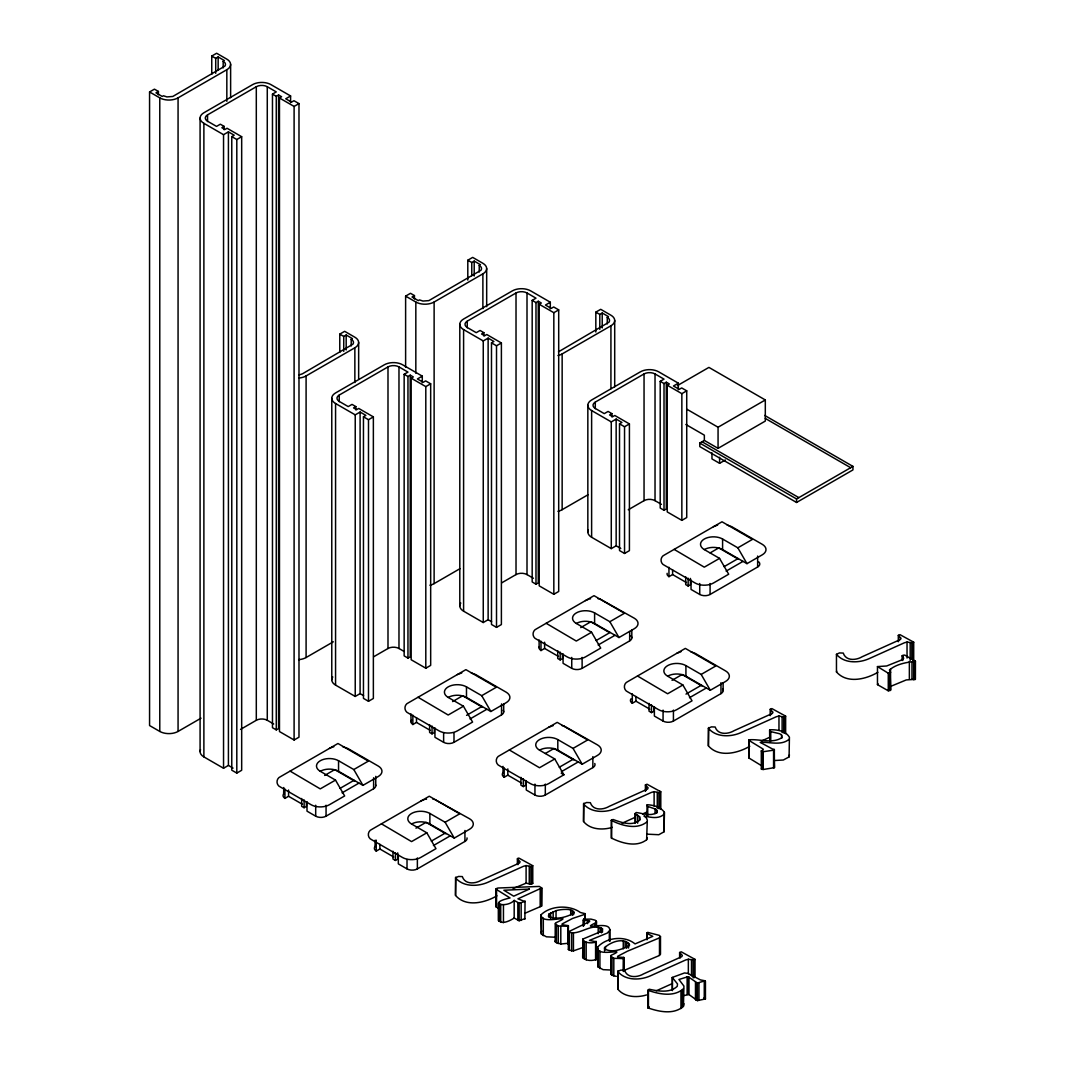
<?xml version="1.0" encoding="UTF-8"?>
<svg xmlns="http://www.w3.org/2000/svg" width="1065" height="1065" viewBox="0 0 1065 1065"><rect width="100%" height="100%" fill="white"/><g stroke="black" fill="none" stroke-linecap="round" stroke-linejoin="round"><path stroke-width="1.5" d="M915.434 661.245C907.7 662.23 896.264 663.801 889.421 670.085L890.606 672.494L888.277 673.2L877.467 666.584L886.666 665.984L900.87 660.287L903.679 658.25L902.175 655.747L903.067 655.228L904.744 655.095L915.434 661.245L915.394 679.337L906.288 679.923L890.54 686.432M646.841 834.148L658.809 834.72L664.081 831.778L664.374 812.315C660.739 806.844 653.324 805.047 647.121 804.727L646.894 815.63M664.081 831.778L664.374 812.315M773.989 760.556L783.347 760.011L789.085 756.895L789.418 737.22C785.717 730.803 777.091 729.592 770.301 729.751L769.609 730.297L769.769 742.425M789.085 756.895L789.418 754.819M672.268 977.444L677.5 983.927L677.247 986.336C669.832 993.365 658.183 991.142 649.171 989.225L647.906 990.25L647.906 1007.849C658.809 1011.737 673.919 1014.985 683.437 1006.305L683.916 986.057L678.938 979.481L688.11 976.685L697.389 983.022L705.11 980.798L700.464 979.907L687.75 973.357L684.502 972.957L672.268 977.444L672.268 990.237M683.437 1006.305L683.916 1003.656M596.506 921.797L596.12 922.61C578.521 931.063 606.957 921.052 609.446 928.534L610.032 930.025L607.33 933.047L589.464 940.395L596.227 941.819L596.227 959.419C592.792 960.989 585.484 961.109 582.701 957.422L582.888 939.05L601.192 931.436L602.497 928.866C591.554 922.01 578.788 936.628 568.351 931.822L589.584 921.598L589.611 920.786L583.474 920.48L583.833 919.202L590.902 919.108L595.175 920.187L596.506 921.797L596.506 926.59M582.701 957.422L582.888 939.05M541.752 887.97L517.936 898.833L524.872 901.536L519.148 903.16L514.182 900.418C506.514 908.605 485.893 903.28 510.042 897.955L495.851 889.102L497.834 888.024L539.289 886.439L541.752 887.97L541.579 906.089L525.072 913.198M514.182 900.418L514.182 918.017L519.148 920.759L525.058 918.589M646.801 805.22L647.72 806.445L655.082 808.934L656.692 810.106L657.145 812.249C651.088 816.828 642.927 813.301 636.218 812.528L635.033 813.62L639.559 816.695L639.985 819.93C632.384 826.653 621.321 822.446 613.081 819.504L611.23 820.356L611.23 837.955C621.587 843.161 636.444 847.673 646.628 839.752L647.307 820.196L646.455 817.987L643.939 815.95C650.409 817.334 658.756 819.384 664.081 814.179M646.628 839.752L647.307 837.796M761.768 765.841L748.828 757.934L749.001 739.816C759.598 738.804 772.258 744.009 781.883 737.659L781.617 735.116L779.82 733.785L770.687 731.602L769.609 730.297M748.828 757.934L749.001 739.816M496.929 895.825C484.855 902.88 465.991 907.486 455.527 895.425L455.527 877.826L458.536 876.442L462.316 876.588C464.979 884.709 475.163 883.91 481.22 880.249L519.547 862.983L520.079 861.771L517.377 858.843L519.001 858.15L532.766 865.699L532.766 883.298L530.876 884.163L526.097 883.178L513.117 888.543M455.527 895.425L455.833 877.107M612.295 827.359C602.803 830.247 590.21 829.795 583.553 821.514L583.553 803.915L586.562 802.517L590.343 802.677C593.005 810.798 603.189 809.999 609.247 806.338L647.573 789.059L648.106 787.86L645.403 784.932L647.027 784.226L660.793 791.774L660.793 809.373M583.553 821.514L583.86 803.196M749.8 746.259C737.726 753.314 718.848 757.921 708.398 745.859L708.398 728.26L711.407 726.876L715.187 727.022C717.837 735.143 728.034 734.344 734.091 730.683L772.405 713.417L772.95 712.205L770.235 709.277L771.859 708.584L785.637 716.133L785.637 733.732M708.398 745.859L708.691 727.541M646.522 994.95C637.016 997.838 624.436 997.386 617.78 989.105L617.78 971.506L620.788 970.109L624.569 970.268C627.218 978.376 637.416 977.577 643.473 973.929L681.786 956.65L682.332 955.451L679.616 952.509L681.241 951.817L695.019 959.365L695.019 976.964L694.18 977.657L694.18 960.058L695.019 959.365M617.78 989.105L618.073 970.774M877.866 672.321C865.792 679.377 846.928 683.983 836.464 671.922L836.464 654.323L839.473 652.925L843.254 653.085C845.916 661.205 856.1 660.407 862.157 656.746L900.484 639.466L901.017 638.268L898.314 635.339L899.925 634.634L913.703 642.182L913.703 659.781L912.865 660.473L912.865 642.874L913.703 642.182M836.464 671.922L836.757 671.203M584.965 919.095L585.231 913.69L580.412 912.519C569.535 904.558 550.272 905.41 540.86 914.981L541.406 934.138L546.425 936.814L555.943 937.267M568.337 943.244L560.802 944.029L555.464 942.126L555.531 922.956C577.403 912.652 544.481 924.952 541.406 916.539L540.86 914.981M555.158 941.34L555.531 940.555M616.302 976.352L612.029 975.26L610.738 973.69L611.124 955.278C628.816 947.224 600.247 956.716 597.918 949.248L597.532 947.304C605.985 937.373 624.849 935.19 635.046 943.923L652.765 936.348L647.014 933.446L647.706 932.354L659.368 935.389L660.486 936.628L660.486 954.227L659.009 955.664L623.558 970.641M610.738 973.69L611.124 972.877M540.86 932.581L541.699 930.97M647.906 1007.849L649.171 1006.824M567.991 943.816L568.337 925.645L562.067 924.766L562.08 923.954L572.544 918.456L584.965 914.289M596.227 941.819C592.792 943.39 585.484 943.51 582.701 939.823M623.558 971.373L623.731 957.408L617.62 957.116L617.647 956.303L627.538 951.152L659.009 938.065L660.486 936.628M548.954 914.09L548.408 916.193C555.943 920.426 566.46 916.978 573.662 913.397L574.048 912.452L572.371 910.562L568.537 909.483A22.591 13.046 0 0 0 556.037 910.668L548.954 914.09L548.954 917.284M604.561 947.77C610.391 942.139 623.118 937.054 629.495 944.429L629.428 945.52C622.559 949.208 612.042 953.268 604.694 948.888L604.561 947.77L604.561 950.965M647.906 990.25C658.809 994.138 673.919 997.386 683.437 988.706M375.359 846.196L374.933 846.688A7.322 4.233 0 0 0 374.933 849.923L376.238 851.108L379.886 849.005L393.731 857.005M503.292 772.325L502.88 772.817A7.322 4.233 0 0 0 502.88 776.066L504.171 777.25L507.819 775.147L521.664 783.148M582.914 947.491L573.436 950.885L569.416 950.246L568.351 949.421L568.883 948.809M878.119 683.837L877.467 684.635L888.277 690.799L890.606 690.093L890.54 668.833M789.085 739.296C781.204 746.006 769.542 741.733 760.197 742.358L774.441 750.053L762.154 751.877L761.302 750.905L763.352 749.84L763.059 749.028L748.828 740.335M646.628 822.153C636.444 830.074 621.587 825.561 611.23 820.356M455.527 877.826C463.235 887.105 477.839 886.772 488.103 882.193L523.421 866.311L526.097 865.579L530.876 866.564L532.766 865.699M660.793 791.774L658.902 792.653L654.123 791.654L651.447 792.4L616.129 808.282C605.865 812.848 591.261 813.194 583.553 803.915M708.398 728.26C716.106 737.539 730.71 737.206 740.974 732.627L776.279 716.745L778.968 716.013L783.734 717.011L785.637 716.133M498.433 908.312L495.851 906.701L496.556 906.115L496.556 888.516M514.182 918.017C510.641 920.453 501.375 925.179 498.846 920.333L498.846 902.734M290.106 771.113L320.245 788.885L335.502 780.099L344.647 795.941L329.404 804.741A12.926 7.468 0 0 1 311.126 804.741L280.641 787.141C275.808 785.278 275.808 778.435 280.641 776.571L337.964 743.503L368.397 761.102L353.793 769.542L338.55 760.743A12.926 7.468 0 0 0 320.272 760.743A12.926 7.468 0 0 0 320.272 771.3L335.502 780.099M418.039 697.242L448.179 715.014L463.435 706.228L472.58 722.07L457.351 730.87A12.926 7.468 0 0 1 439.06 730.87L408.574 713.27C403.768 711.42 403.702 704.564 408.574 702.714L465.898 669.645L496.33 687.245L481.726 695.671L466.483 686.872A12.926 7.468 0 0 0 448.205 686.872A12.926 7.468 0 0 0 448.205 697.429L463.435 706.228M546.159 623.278L576.298 641.05L591.568 632.264L600.7 648.106L585.47 656.905A12.926 7.468 0 0 1 567.179 656.905L536.693 639.306C531.794 637.456 531.901 630.587 536.693 628.749L594.017 595.668L624.449 613.267L609.846 621.707L594.603 612.908A12.926 7.468 0 0 0 576.325 612.908A12.926 7.468 0 0 0 576.325 623.464L591.568 632.264M674.145 549.394L704.284 567.166L719.541 558.38L728.686 574.221L713.443 583.021A12.926 7.468 0 0 1 695.152 583.021L664.667 565.422C659.807 563.558 659.861 556.715 664.667 554.852L722.003 521.783L752.436 539.383L737.832 547.823L722.589 539.023A12.926 7.468 0 0 0 704.298 539.023A12.926 7.468 0 0 0 704.298 549.58L719.541 558.38M381.43 823.831L411.556 841.603L426.825 832.817L435.971 848.659L420.728 857.458A12.926 7.468 0 0 1 402.437 857.458L371.951 839.859C367.079 837.995 367.159 831.153 371.951 829.302L429.288 796.221L459.721 813.82L445.117 822.26L429.874 813.46A12.926 7.468 0 0 0 411.583 813.46A12.926 7.468 0 0 0 411.583 824.017L426.825 832.817M509.363 749.973L539.502 767.745L554.759 758.959L563.904 774.801L548.661 783.6A12.926 7.468 0 0 1 530.37 783.6L499.884 766.001C495.052 764.138 495.039 757.282 499.884 755.431L557.221 722.363L587.654 739.962L573.05 748.402L557.807 739.603A12.926 7.468 0 0 0 539.516 739.603A12.926 7.468 0 0 0 539.516 750.159L554.759 758.959M637.482 675.995L667.622 693.768L682.878 684.981L692.024 700.823L676.781 709.623A12.926 7.468 0 0 1 658.49 709.623L628.004 692.024C623.171 690.187 623.158 683.317 628.004 681.467L685.341 648.399L715.773 665.984L701.169 674.425L685.927 665.625A12.926 7.468 0 0 0 667.635 665.625A12.926 7.468 0 0 0 667.635 676.182L682.878 684.981M201.019 718.183L178.068 731.429A12.926 7.468 0 0 1 159.777 731.429L149.566 725.545L149.566 91.963L154.438 89.154L158.405 91.444L158.405 94.772M211.749 74.364L211.749 56.072L216.621 53.25L226.832 59.147A12.926 7.468 0 0 1 226.832 69.704L226.832 101.295M158.405 91.444L155.969 92.841L162.213 96.449L163.438 95.757L166.912 96.915L172.796 96.462L224.861 66.136A7.761 4.486 0 0 0 224.861 62.715L223.184 61.264L224.395 60.559L218.152 56.951L215.716 58.349L211.749 56.072M149.566 91.963L159.777 97.86A12.926 7.468 0 0 0 178.068 97.86L226.832 69.704M207.542 121.53L207.542 114.874L256.306 86.718A7.761 4.486 0 0 1 267.275 86.718L276.274 91.91L272.467 94.106L272.467 727.688L276.274 729.884L278.564 728.567L278.564 94.985L276.274 96.316L272.467 94.106M224.143 129.73L224.143 126.402L221.866 127.72L224.915 129.491L227.045 128.253L241.675 136.706L241.675 770.275L236.803 773.084L231.771 770.181L231.771 136.613L234.207 135.202L228.416 131.86L223.543 134.683L203.881 123.327A12.926 7.468 0 0 1 203.881 112.77L252.645 84.614A12.926 7.468 0 0 1 270.936 84.614L290.599 95.957L290.599 102.613M290.599 95.957L285.726 98.779L291.517 102.12L293.953 100.709L298.985 103.611L298.985 737.193L294.1 740.002L279.469 731.548L279.469 97.98L281.613 96.755L278.564 94.985M231.771 136.613L236.803 139.515L241.675 136.706M279.469 97.98L294.1 106.433L298.985 103.611M339.775 352.355L339.775 334.13L344.647 331.322L354.858 337.219A12.926 7.468 0 0 1 354.858 347.776L354.858 382.561M405.619 367.345L405.619 296.123L410.491 293.301L414.458 295.591L414.458 298.906M467.801 280.095L467.801 260.219L472.674 257.397L482.884 263.295A12.926 7.468 0 0 1 482.884 273.851L482.884 308.637M339.775 334.13L343.742 336.42L346.178 335.009L352.422 338.617L351.21 339.322L351.21 345.952M414.458 295.591L412.022 297.002L418.265 300.61L419.49 299.904L422.965 301.062L428.849 300.623L480.914 270.297A7.761 4.486 0 0 0 480.914 266.862L479.237 265.411L480.448 264.706L474.205 261.098L471.768 262.509L467.801 260.219M298.639 378.062A12.926 7.468 0 0 0 306.094 375.932L354.858 347.776M405.619 296.123L415.829 302.021A12.926 7.468 0 0 0 434.121 302.021L482.884 273.851M339.229 401.691L339.229 395.062L387.993 366.906A7.761 4.486 0 0 1 398.976 366.906L407.962 372.098L404.154 374.294L404.154 655.88L407.962 658.077L410.251 656.759L410.251 375.173L407.962 376.491L404.154 374.294M467.255 327.767L467.255 321.151L516.019 292.982A7.761 4.486 0 0 1 527.002 292.982L535.988 298.173L532.181 300.383L532.181 581.969L535.988 584.166L538.278 582.848L538.278 301.262L535.988 302.58L532.181 300.383M355.843 409.905L355.843 406.59L353.553 407.908L356.602 409.666L358.732 408.441L373.362 416.881L373.362 698.467L368.49 701.289L363.458 698.387L363.458 416.801L365.894 415.39L360.103 412.048L355.231 414.857L335.568 403.515A12.926 7.468 0 0 1 335.568 392.945L384.345 364.789A12.926 7.468 0 0 1 402.623 364.789L422.286 376.145L422.286 382.774M483.869 335.981L483.869 332.679L481.58 333.997L484.628 335.755L486.758 334.517L501.389 342.97L501.389 624.556L496.516 627.378L491.484 624.463L491.484 342.877L493.92 341.479L488.129 338.124L483.257 340.946L463.595 329.591A12.926 7.468 0 0 1 463.595 319.034L512.371 290.878A12.926 7.468 0 0 1 530.663 290.878L550.312 302.234L550.312 308.85M422.286 376.145L417.413 378.954L423.204 382.308L425.641 380.897L430.673 383.799L430.673 665.385L425.8 668.208L411.17 659.754L411.17 378.168L413.3 376.93L410.251 375.173M550.312 302.234L545.44 305.043L551.231 308.384L553.667 306.973L558.699 309.888L558.699 591.474L553.827 594.283L539.196 585.843L539.196 304.257L541.326 303.019L538.278 301.262M363.458 416.801L368.49 419.703L373.362 416.881M411.17 378.168L425.8 386.608L430.673 383.799M491.484 342.877L496.516 345.779L501.389 342.97M539.196 304.257L553.827 312.697L558.699 309.888M595.828 332.027L595.828 312.138L600.7 309.316L610.924 315.213A12.926 7.468 0 0 1 610.924 325.784L610.924 388.738M595.828 312.138L599.795 314.428L602.231 313.017L608.474 316.625L607.263 317.33L607.263 323.96M558.486 351.823L608.94 322.216A7.761 4.486 0 0 0 608.94 318.781L607.263 317.33M557.954 355.55A12.926 7.468 0 0 0 562.147 353.939L610.924 325.784M595.282 408.68L595.282 402.104L644.045 373.948A7.761 4.486 0 0 1 655.028 373.948L664.014 379.14L660.207 381.337L660.207 508.045L664.014 510.255L666.304 508.937L666.304 382.215L664.014 383.533L660.207 381.337M611.896 416.921L611.896 413.633L609.606 414.951L612.655 416.708L614.785 415.483L629.415 423.923L629.415 550.645L624.543 553.454L619.511 550.552L619.511 423.843L621.947 422.432L616.156 419.091L611.283 421.9L591.621 410.558A12.926 7.468 0 0 1 591.621 399.987L640.398 371.831A12.926 7.468 0 0 1 658.689 371.831L678.338 383.187L678.338 389.763M678.338 383.187L673.466 385.996L679.257 389.351L681.693 387.94L686.725 390.842L686.725 517.55L681.853 520.372L667.222 511.919L667.222 385.211L669.353 383.972L666.304 382.215M677.42 385.583L708.917 367.398L765.309 399.961L765.309 421.074L718.063 448.352L704.351 440.431L699.772 443.08L699.772 446.594L796.553 502.467L852.945 469.918L852.945 466.39L764.71 415.443M619.511 423.843L624.543 426.745L629.415 423.923M667.222 385.211L681.853 393.651L686.725 390.842M298.639 659.648A12.926 7.468 0 0 0 306.094 657.518L333.345 641.782M429.927 585.218A12.926 7.468 0 0 0 434.121 583.607L459.934 568.697M557.954 511.306A12.926 7.468 0 0 0 562.147 509.682L587.96 494.786M687.045 409.333L718.063 427.238L765.309 399.961M240.53 729.405L256.306 720.286A7.761 4.486 0 0 1 267.275 720.286L273.705 724M373.655 656.772L387.993 648.492A7.761 4.486 0 0 1 398.976 648.492L404.114 651.461M501.682 582.861L516.019 574.581A7.761 4.486 0 0 1 527.002 574.581L533.419 578.282M628.27 509.776L644.045 500.656A7.761 4.486 0 0 1 655.028 500.656L661.445 504.371M711.966 452.878L711.966 458.922L719.594 463.315L725.318 460.013M200.526 749.68A12.926 7.468 0 0 0 203.881 756.895L223.543 768.251L228.416 765.429L233.049 768.105M332.759 676.954A12.926 7.468 0 0 0 335.568 685.101L355.231 696.443L360.103 693.635L363.578 695.645M460.786 603.043A12.926 7.468 0 0 0 463.595 611.177L483.257 622.532L488.129 619.71L491.604 621.72M588.279 530.051A12.926 7.468 0 0 0 591.621 537.266L611.283 548.621L616.156 545.799L620.788 548.475M699.772 443.08L796.553 498.953L852.945 466.39M283.796 787.514L283.623 793.971A7.322 4.233 0 0 0 283.623 797.206L284.927 798.391L288.562 796.287L302.42 804.288M324.665 775.44L334.743 769.622L354.618 781.098M411.556 720.1A7.322 4.233 0 0 0 411.556 723.335L412.861 724.519L416.495 722.429L430.353 730.43M452.598 701.582L462.676 695.764L482.552 707.24M539.369 646.655A7.322 4.233 0 0 0 539.675 649.37L540.98 650.555L544.614 648.452L558.473 656.453M580.718 627.618L590.795 621.8L609.26 632.45M667.156 573.316A7.322 4.233 0 0 0 667.662 575.486L668.953 576.671L672.601 574.567L686.446 582.568M710.142 552.895L718.782 547.903L738.657 559.378M301.675 798.497L301.675 806.325L304.111 807.723L306.401 806.405L306.401 801.719M429.608 724.639L429.608 732.454L432.044 733.865L434.334 732.547L434.334 727.848M557.727 650.662L557.727 658.49L560.163 659.901L562.453 658.569L562.453 653.883M685.7 576.777L685.7 584.605L688.136 586.003L690.426 584.685L690.426 578.428M340.028 788.393L354.099 780.272M466.563 715.347L482.032 706.414M596.081 640.558L610.152 632.437M724.067 566.673L738.138 558.553M342.091 792.839L358.985 783.095M470.024 718.968L486.918 709.223M598.144 645.004L615.038 635.259M726.13 571.12L743.011 561.375M320.272 771.3A12.926 7.468 0 0 1 338.55 771.3L362.939 785.371L378.181 776.571A12.926 7.468 0 0 0 378.181 766.015L347.696 748.415L342.571 746.618M448.205 697.429A12.926 7.468 0 0 1 466.483 697.429L490.872 711.513L506.115 702.714A12.926 7.468 0 0 0 506.115 692.157L475.629 674.558L471.209 672.894M576.325 623.464A12.926 7.468 0 0 1 594.603 623.464L618.991 637.549L634.234 628.749A12.926 7.468 0 0 0 634.234 618.179L600.301 599.182M704.298 549.58A12.926 7.468 0 0 1 722.589 549.58L746.978 563.651L762.22 554.852A12.926 7.468 0 0 0 762.22 544.295L731.735 526.696L727.102 524.978M307 801.772L307 811.157L315.693 816.176A7.322 4.233 0 0 0 326.063 816.176L373.615 788.726A7.322 4.233 0 0 0 375.506 784.639M434.946 727.914L434.946 737.3L443.626 742.318A7.322 4.233 0 0 0 453.996 742.318L501.548 714.855A7.322 4.233 0 0 0 503.133 710.249M563.066 653.937L563.066 663.322L571.745 668.341A7.322 4.233 0 0 0 582.116 668.341L629.668 640.89A7.322 4.233 0 0 0 630.826 635.778M691.039 580.052L691.039 589.438L699.732 594.456A7.322 4.233 0 0 0 710.089 594.456L757.641 567.006A7.322 4.233 0 0 0 758.812 561.894M415.976 828.171L426.067 822.34L445.942 833.828M545.36 753.474L554 748.482L573.875 759.957M630.999 698.853A7.322 4.233 0 0 0 630.999 702.088L632.29 703.273L635.938 701.183L649.796 709.17M672.042 680.335L682.119 674.518L701.995 685.993M392.985 851.215L392.985 859.042L395.421 860.453L397.711 859.122L397.711 852.865M520.918 777.357L520.918 785.185L523.354 786.582L525.644 785.264L525.644 780.578M649.038 703.393L649.038 711.207L651.474 712.618L653.764 711.3L653.764 706.601M431.352 841.11L445.423 832.99M559.285 767.253L573.356 759.132M685.993 694.1L701.476 685.168M433.415 845.557L450.295 835.812M561.348 771.699L578.228 761.941M689.468 697.721L706.348 687.977M411.583 824.017A12.926 7.468 0 0 1 429.874 824.017L454.262 838.102L469.505 829.302A12.926 7.468 0 0 0 469.505 818.732L434.826 799.522M539.516 750.159A12.926 7.468 0 0 1 557.807 750.159L582.196 764.231L597.438 755.431A12.926 7.468 0 0 0 597.438 744.874L563.997 725.997M667.635 676.182A12.926 7.468 0 0 1 685.927 676.182L710.315 690.266L725.558 681.467A12.926 7.468 0 0 0 725.558 670.91L695.072 653.311L690.639 651.647M398.323 854.489L398.323 863.875L407.016 868.894A7.322 4.233 0 0 0 417.373 868.894L464.926 841.443A7.322 4.233 0 0 0 467.016 837.902M526.256 780.632L526.256 790.017L534.949 795.036A7.322 4.233 0 0 0 545.307 795.036L592.859 767.585A7.322 4.233 0 0 0 594.763 763.499M654.376 706.667L654.376 716.053L663.069 721.058A7.322 4.233 0 0 0 673.426 721.058L720.978 693.608A7.322 4.233 0 0 0 722.576 689.002M713.443 526.696L717.637 525.085M585.47 600.58L588.413 599.315M457.351 674.558L461.771 672.894M329.404 748.415L332.094 747.231M676.781 653.311L680.974 651.687M548.661 727.275L553.281 725.558M420.728 801.133L422.126 800.441M762.26 768.051L761.329 768.997L763.246 769.489L774.441 767.652L774.322 749.547M761.568 740.96L770.394 736.993M622.013 823.232L635.259 817.281M642.621 813.966L647.027 811.983M656.24 990.823L672.414 983.541M610.738 956.09L613.813 958.354L623.558 958.58M422.552 800.281L424.176 799.735M555.158 923.741L558.3 926.018L567.991 926.217M683.024 995.748L688.975 994.55L697.389 1000.621L705.443 998.943L705.443 981.344M912.865 642.874L907.034 642.062L904.358 642.807L869.04 658.689C858.776 663.255 844.172 663.602 836.464 654.323M694.18 960.058L688.349 959.245L685.66 959.978L650.356 975.873C640.092 980.439 625.488 980.772 617.78 971.506M332.36 747.151L333.838 746.751M298.959 374.973L302.433 373.815L352.888 344.208A7.761 4.486 0 0 0 352.888 340.773L351.21 339.322M589.664 598.969L590.596 598.783M425.854 799.336L426.519 799.203M610.644 970.015L603.096 969.656L597.918 966.847L597.532 947.304M432.896 799.176L433.881 799.336M561.814 725.478L563.505 725.877M597.958 598.65L599.555 598.969M703.978 997.958L705.443 998.943M765.269 418.412L850.669 467.708M224.143 126.402L220.335 124.206L216.528 126.402L207.542 121.21A7.761 4.486 0 0 1 207.542 114.874M685.86 424.482L704.351 435.159L704.351 440.431M702.061 441.762L798.843 497.635M483.869 332.679L480.049 330.47L476.241 332.679L467.255 327.488A7.761 4.486 0 0 1 467.255 321.151M611.896 413.633L608.088 411.436L604.268 413.633L595.282 408.441A7.761 4.486 0 0 1 595.282 402.104M355.843 406.59L352.022 404.394L348.215 406.59L339.229 401.399A7.761 4.486 0 0 1 339.229 395.062M561.255 773.27L563.904 774.801M694.061 976.379L695.019 976.964M531.808 882.712L532.766 883.298M737.832 547.823L746.978 563.651M701.169 674.425L710.315 690.266M609.846 621.707L618.991 637.549M573.05 748.402L582.196 764.231M481.726 695.671L490.872 711.513M445.117 822.26L454.262 838.102M353.793 769.542L362.939 785.371M890.606 690.093L890.087 671.536M774.441 767.652L773.962 749.174M914.835 662.031L914.835 679.63M913.664 662.177L913.664 679.776M911.973 661.778L911.973 679.377M911.813 643.06L911.813 659.062M910.189 642.741L910.189 660.34M909.364 661.498L909.364 679.097M907.034 642.062L907.034 658.063M902.947 656.786L902.947 659.981M902.8 656.666L902.8 659.861M902.175 655.747L902.175 660.553M898.78 636.085L898.78 640.877M898.314 635.339L898.314 641.742M889.967 673.08L889.967 690.679M888.277 673.2L888.277 690.799M877.467 666.584L877.467 684.635M796.553 498.953L796.553 502.467M784.798 716.812L784.798 732.813M783.734 717.011L783.734 733M782.123 716.678L782.123 732.68M781.617 735.116L781.617 738.311M778.968 716.013L778.968 730.404M773.576 750.186L773.576 767.785M770.714 710.022L770.714 714.828M770.687 731.602L770.687 741.2M770.301 729.751L770.301 740.947M770.235 709.277L770.235 715.68M763.246 751.89L763.246 769.489M762.154 751.877L762.154 769.476M761.302 750.905L761.329 768.997M757.641 556.05L757.641 567.006M723.122 682.798L723.122 690.613M722.589 539.023L722.589 549.58M720.978 682.665L720.978 693.608M719.594 457.284L719.594 463.315M718.063 427.238L718.063 448.352M710.089 583.5L710.089 594.456M705.11 980.798L705.11 998.398M704.271 981.69L704.271 999.289M699.732 583.5L699.732 594.456M698.973 982.795L698.973 1000.394M697.389 983.022L697.389 1000.621M696.151 982.675L696.151 1000.275M695.485 982.063L695.485 999.662M693.129 960.244L693.129 977.843M691.505 959.911L691.505 975.913M688.975 976.951L688.975 994.55M688.349 959.245L688.349 973.65M688.136 578.188L688.136 586.003M688.11 976.685L688.11 994.284M687.125 976.818L687.125 994.417M685.927 665.625L685.927 676.182M682.439 989.878L682.439 1007.477M681.853 393.651L681.853 520.372M680.961 990.929L680.961 1008.528M680.096 953.268L680.096 958.061M679.616 952.509L679.616 957.315M673.426 710.115L673.426 721.058M672.601 569.881L672.601 574.567M672.441 977.83L672.441 990.623M668.953 567.286L668.953 576.671M664.014 383.533L664.014 510.255M663.069 710.115L663.069 721.058M659.834 791.189L659.834 808.788M659.488 937.826L659.488 955.425M658.902 792.653L658.902 808.655M657.278 792.333L657.278 808.322M656.692 810.106L656.692 813.301M655.028 373.948L655.028 500.656M655.082 808.934L655.082 813.74M654.123 791.654L654.123 806.059M651.474 704.79L651.474 712.618M648.439 990.69L648.439 1008.289M647.72 806.445L647.72 816.043M647.014 933.446L647.014 939.836M646.894 932.794L646.894 939.184M645.883 785.677L645.883 790.47M645.403 784.932L645.403 791.322M644.045 373.948L644.045 500.656M639.559 816.695L639.559 819.89M637.655 815.204L637.655 823.205M635.938 696.483L635.938 701.183M635.579 814.139L635.579 822.14M635.033 813.62L635.033 823.218M632.29 693.887L632.29 703.273M631.811 630.081L631.811 637.895M629.668 631.505L629.668 640.89M628.563 943.231L628.563 948.023M626.646 941.899L626.646 948.303M625.102 941.247L625.102 947.637M624.543 426.745L624.543 553.454M623.944 957.968L623.944 970.774M623.731 957.408L623.731 970.202M623.265 940.888L623.265 948.875M623.345 958.66L623.345 971.466M616.156 419.091L616.156 545.799M614.705 320.498L614.705 386.781M613.813 958.354L613.813 975.953M612.029 957.661L612.029 975.26M611.749 819.81L611.669 838.435M611.283 421.9L611.283 548.621M611.03 956.889L611.03 974.488M610.032 930.025L610.032 941.22M609.326 931.529L609.326 941.127M605.452 946.532L605.452 949.74M602.497 928.866L602.497 932.061M602.231 313.017L602.231 327.927M601.459 928.041L601.459 932.847M600.101 927.548L600.101 932.341M599.914 950.978L599.914 968.578M599.795 314.428L599.795 329.338M598.184 927.309L598.184 933.712M597.918 949.248L597.918 966.847M596.2 920.985L596.12 925.805M596.014 941.26L595.894 959.991M595.588 942.472L595.588 960.071M595.029 923.435L595.029 926.643M594.603 612.908L594.603 623.464M592.859 756.629L592.859 767.585M591.621 410.558L591.621 537.266M587.84 405.272L587.84 531.981M587.64 920.44L587.64 923.648M586.163 942.179L586.163 959.778M585.231 913.69L585.231 920.093M584.365 941.487L584.365 959.086M583.833 919.202L583.833 925.605M583.62 919.295L583.62 925.698M583.234 919.894L583.234 926.297M583.194 940.635L583.194 958.234M582.116 657.398L582.116 668.341M573.609 911.507L573.609 914.715M573.436 933.286L573.436 950.885M572.371 910.562L572.371 915.368M571.745 657.398L571.745 668.341M571.665 933.433L571.665 951.032M570.707 909.883L570.707 914.689M569.416 932.647L569.416 950.246M568.337 925.645L568.351 949.421M567.818 926.297L567.818 943.896M562.147 353.939L562.147 509.682M560.802 926.43L560.802 944.029M560.163 652.073L560.163 659.901M558.3 926.018L558.3 943.617M557.807 739.603L557.807 750.159M556.462 925.312L556.462 942.911M556.037 910.668L556.037 918.669M555.464 924.527L555.464 942.126M553.827 312.697L553.827 594.283M553.161 911.653L553.161 918.057M550.605 912.918L550.605 919.321M545.307 784.08L545.307 795.036M544.614 642.195L544.614 648.452M543.31 918.057L543.31 935.656M541.579 888.49L541.579 906.089M541.406 916.539L541.406 934.138M540.98 641.17L540.98 650.555M540.181 889.089L540.181 906.688M539.116 639.932L539.116 647.746M535.988 302.58L535.988 584.166M534.949 784.08L534.949 795.036M531.928 866.377L531.928 883.977M530.876 866.564L530.876 884.163M529.252 866.244L529.252 883.843M527.002 292.982L527.002 574.581M526.097 865.579L526.097 883.178M525.058 900.99L524.872 919.135M523.354 778.768L523.354 786.582M521.158 902.827L521.158 920.426M519.148 903.16L519.148 920.759M517.91 858.284L517.91 864.687M517.843 902.814L517.843 920.413M517.377 858.843L517.377 863.648M516.019 292.982L516.019 574.581M507.819 768.89L507.819 775.147M504.171 767.865L504.171 777.25M503.692 704.045L503.692 711.873M503.452 905.037L503.452 922.636M503.039 766.374L503.039 772.631M501.548 703.912L501.548 714.855M500.723 904.265L500.723 921.864M498.62 903.36L498.62 920.959M498.46 903.027L498.46 920.626M496.516 345.779L496.516 627.378M495.851 889.102L495.851 906.701M488.129 338.124L488.129 619.71M486.678 268.58L486.678 306.68M483.257 340.946L483.257 622.532M479.237 265.411L479.237 272.041M474.205 261.098L474.205 276.008M471.768 262.509L471.768 275.755M466.483 686.872L466.483 697.429M464.926 830.487L464.926 841.443M463.595 329.591L463.595 611.177M459.8 324.319L459.8 605.905M453.996 732.92L453.996 742.318M443.626 732.92L443.626 742.318M434.121 302.021L434.121 583.607M432.044 726.037L432.044 733.865M429.874 813.46L429.874 824.017M425.8 386.608L425.8 668.208M417.373 857.951L417.373 868.894M416.495 717.73L416.495 722.429M415.829 302.021L415.829 373.243M412.861 715.134L412.861 724.519M410.997 713.896L410.997 721.724M407.962 376.491L407.962 658.077M407.016 859.508L407.016 868.894M398.976 366.906L398.976 648.492M395.421 852.626L395.421 860.453M387.993 366.906L387.993 648.492M379.886 844.319L379.886 849.005M376.238 840.152L376.238 851.108M375.759 776.345L375.759 785.73M375.106 840.232L375.106 846.489M373.615 777.769L373.615 788.726M368.49 419.703L368.49 701.289M360.103 412.048L360.103 693.635M358.652 342.491L358.652 378.94M355.231 414.857L355.231 696.443M346.178 335.009L346.178 349.919M343.742 336.42L343.742 351.33M338.55 760.743L338.55 771.3M335.568 403.515L335.568 685.101M331.774 398.23L331.774 679.816M326.063 805.22L326.063 816.176M315.693 805.22L315.693 816.176M306.094 375.932L306.094 657.518M304.111 799.908L304.111 807.723M294.1 106.433L294.1 740.002M288.562 790.03L288.562 796.287M284.927 789.005L284.927 798.391M276.274 96.316L276.274 729.884M267.275 86.718L267.275 720.286M256.306 86.718L256.306 720.286M236.803 139.515L236.803 773.084M230.626 64.419L230.626 97.687M228.416 131.86L228.416 765.429M223.543 134.683L223.543 768.251M223.184 61.264L223.184 67.907M218.152 56.951L218.152 70.25M215.716 58.349L215.716 73.325M203.881 123.327L203.881 756.895M200.087 118.042L200.087 751.624M178.068 97.86L178.068 731.429M159.777 97.86L159.777 731.429M529.345 889.089L513.716 896.184L503.878 890.247L529.345 889.089"/></g></svg>
